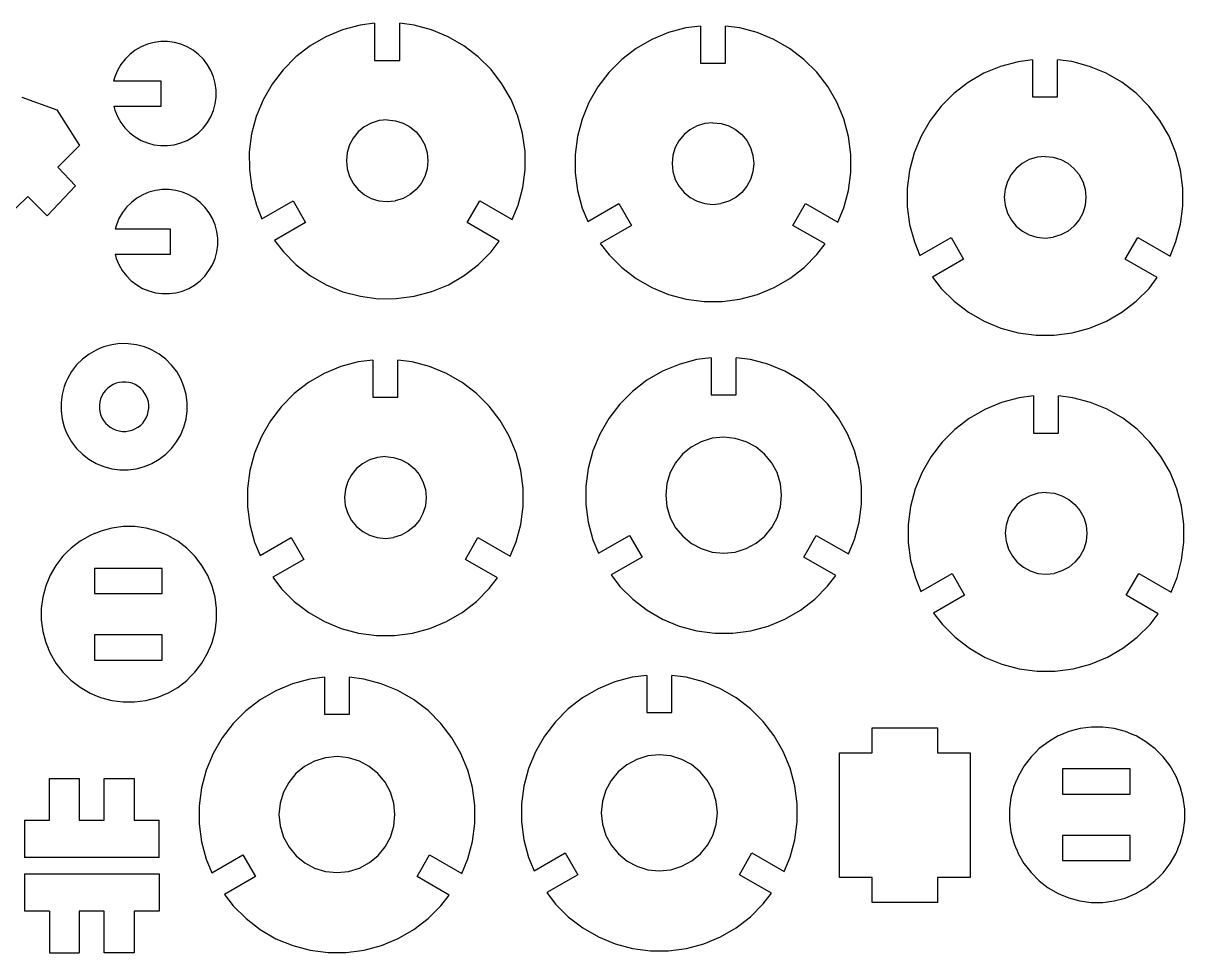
# Model space of a CAD drawing. Extents: x -348 to 348, y -585 to 585.
# Drawn here: x 118 to 326.4, y 418.1 to 584.8 of the extents above; entities that cross this region are included whole.
import ezdxf

# ---------------------------------------------------------------- set-up
doc = ezdxf.new("R2010")
doc.units = 0
doc.header["$MEASUREMENT"] = 0
doc.layers.get('0').update_dxf_attribs({"linetype": 'CONTINUOUS'})

msp = doc.modelspace()

# ---------------------------------------------------------------- linework, layer by layer
for p, q in [((175.29, 583.63), (172.3, 582.39)), ((178.42, 584.48), (175.29, 583.63)), ((181.03, 584.82), (178.42, 584.48)), ((181.03, 584.82), (181.03, 578.15)), ((188.1, 584.48), (185.53, 584.82)), ((185.53, 578.15), (185.53, 584.82)), ((191.23, 583.65), (188.1, 584.48)), ((194.23, 582.41), (191.23, 583.65)), ((236.87, 583.97), (233.74, 583.13)), ((239.48, 584.32), (236.87, 583.97)), ((239.48, 584.32), (239.48, 577.65)), ((246.54, 583.98), (243.98, 584.32)), ((243.98, 577.65), (243.98, 584.32)), ((249.67, 583.15), (246.54, 583.98)), ((142.66, 581.54), (141.45, 581.38)), ((143.88, 581.53), (142.66, 581.54)), ((145.1, 581.37), (143.88, 581.53)), ((172.3, 582.39), (169.49, 580.76)), ((197.04, 580.79), (194.23, 582.41)), ((230.74, 581.89), (227.94, 580.26)), ((233.74, 583.13), (230.74, 581.89)), ((252.67, 581.9), (249.67, 583.15)), ((255.48, 580.29), (252.67, 581.9)), ((138.07, 579.98), (137.1, 579.24)), ((139.13, 580.59), (138.07, 579.98)), ((140.26, 581.06), (139.13, 580.59)), ((141.45, 581.38), (140.26, 581.06)), ((146.28, 581.06), (145.1, 581.37)), ((147.41, 580.59), (146.28, 581.06)), ((148.46, 579.97), (147.41, 580.59)), ((149.43, 579.23), (148.46, 579.97)), ((169.49, 580.76), (166.92, 578.79)), ((199.61, 578.82), (197.04, 580.79)), ((227.94, 580.26), (225.36, 578.29)), ((258.05, 578.31), (255.48, 580.29)), ((135.49, 577.41), (134.88, 576.35)), ((136.24, 578.38), (135.49, 577.41)), ((137.1, 579.24), (136.24, 578.38)), ((150.3, 578.36), (149.43, 579.23)), ((151.04, 577.39), (150.3, 578.36)), ((151.65, 576.33), (151.04, 577.39)), ((166.92, 578.79), (164.63, 576.49)), ((181.03, 578.15), (185.53, 578.15)), ((201.91, 576.53), (199.61, 578.82)), ((225.36, 578.29), (223.07, 575.99)), ((239.48, 577.65), (243.98, 577.65)), ((260.35, 576.02), (258.05, 578.31)), ((296.47, 577.92), (293.34, 577.08)), ((299.08, 578.26), (296.47, 577.92)), ((299.08, 578.26), (299.08, 571.6)), ((306.15, 577.93), (303.58, 578.26)), ((303.58, 571.6), (303.58, 578.26)), ((309.28, 577.09), (306.15, 577.93)), ((134.41, 575.22), (134.2, 574.44)), ((134.88, 576.35), (134.41, 575.22)), ((152.12, 575.2), (151.65, 576.33)), ((164.63, 576.49), (162.65, 573.92)), ((203.88, 573.95), (201.91, 576.53)), ((223.07, 575.99), (221.1, 573.42)), ((262.33, 573.45), (260.35, 576.02)), ((290.35, 575.84), (287.54, 574.21)), ((293.34, 577.08), (290.35, 575.84)), ((312.28, 575.85), (309.28, 577.09)), ((315.09, 574.24), (312.28, 575.85)), ((142.7, 574.44), (134.2, 574.44)), ((142.7, 569.94), (142.7, 574.44)), ((152.44, 574.02), (152.12, 575.2)), ((152.59, 572.81), (152.44, 574.02)), ((162.65, 573.92), (161.04, 571.11)), ((205.51, 571.15), (203.88, 573.95)), ((221.1, 573.42), (219.48, 570.61)), ((263.95, 570.65), (262.33, 573.45)), ((287.54, 574.21), (284.97, 572.24)), ((317.66, 572.26), (315.09, 574.24)), ((117.75, 571.56), (124.02, 569.31)), ((152.43, 570.37), (152.59, 571.58)), ((152.59, 571.58), (152.59, 572.81)), ((161.04, 571.11), (159.8, 568.11)), ((206.75, 568.15), (205.51, 571.15)), ((284.97, 572.24), (282.68, 569.94)), ((299.08, 571.6), (303.58, 571.6)), ((319.96, 569.97), (317.66, 572.26)), ((124.02, 569.31), (128.05, 562.9)), ((134.21, 569.94), (142.7, 569.94)), ((134.21, 569.94), (134.41, 569.21)), ((134.41, 569.21), (134.87, 568.08)), ((151.65, 568.06), (152.11, 569.19)), ((152.11, 569.19), (152.43, 570.37)), ((219.48, 570.61), (218.24, 567.61)), ((265.19, 567.65), (263.95, 570.65)), ((282.68, 569.94), (280.71, 567.37)), ((321.93, 567.4), (319.96, 569.97)), ((134.87, 568.08), (135.48, 567.02)), ((135.48, 567.02), (136.23, 566.04)), ((150.29, 566.03), (151.03, 567)), ((151.03, 567), (151.65, 568.06)), ((159.8, 568.11), (158.96, 564.98)), ((180.43, 566.91), (179.16, 566.22)), ((181.85, 567.35), (180.43, 566.91)), ((183.28, 567.49), (181.85, 567.35)), ((183.28, 567.49), (184.75, 567.34)), ((184.75, 567.34), (186.13, 566.91)), ((186.13, 566.91), (187.34, 566.26)), ((207.59, 565.02), (206.75, 568.15)), ((218.24, 567.61), (217.41, 564.48)), ((241.73, 566.99), (240.29, 566.84)), ((241.73, 566.99), (243.2, 566.84)), ((266.04, 564.52), (265.19, 567.65)), ((280.71, 567.37), (279.09, 564.55)), ((323.56, 564.59), (321.93, 567.4)), ((136.23, 566.04), (137.09, 565.18)), ((137.09, 565.18), (138.06, 564.43)), ((148.45, 564.42), (149.42, 565.17)), ((149.42, 565.17), (150.29, 566.03)), ((158.96, 564.98), (158.54, 561.76)), ((178.1, 565.34), (177.19, 564.23)), ((179.16, 566.22), (178.1, 565.34)), ((187.34, 566.26), (188.46, 565.34)), ((188.46, 565.34), (189.34, 564.28)), ((208.02, 561.81), (207.59, 565.02)), ((236.55, 564.84), (235.63, 563.73)), ((237.61, 565.72), (236.55, 564.84)), ((238.88, 566.41), (237.61, 565.72)), ((240.29, 566.84), (238.88, 566.41)), ((243.2, 566.84), (244.58, 566.41)), ((244.58, 566.41), (245.79, 565.76)), ((245.79, 565.76), (246.9, 564.84)), ((246.9, 564.84), (247.79, 563.78)), ((128.05, 562.9), (124.21, 558.99)), ((138.06, 564.43), (139.12, 563.82)), ((139.12, 563.82), (140.25, 563.35)), ((140.25, 563.35), (141.43, 563.03)), ((141.43, 563.03), (142.64, 562.87)), ((142.64, 562.87), (143.87, 562.87)), ((143.87, 562.87), (145.08, 563.03)), ((145.08, 563.03), (146.26, 563.35)), ((146.26, 563.35), (147.39, 563.81)), ((147.39, 563.81), (148.45, 564.42)), ((176.53, 563.01), (176.1, 561.64)), ((177.19, 564.23), (176.53, 563.01)), ((189.34, 564.28), (190.03, 563.01)), ((190.03, 563.01), (190.46, 561.6)), ((217.41, 564.48), (216.99, 561.26)), ((235.63, 563.73), (234.98, 562.51)), ((247.79, 563.78), (248.47, 562.51)), ((266.46, 561.3), (266.04, 564.52)), ((279.09, 564.55), (277.85, 561.56)), ((324.8, 561.6), (323.56, 564.59)), ((158.54, 561.76), (158.55, 558.52)), ((176.1, 561.64), (175.96, 560.16)), ((190.46, 561.6), (190.6, 560.16)), ((208.02, 558.56), (208.02, 561.81)), ((216.99, 561.26), (216.99, 558.02)), ((234.55, 561.14), (234.4, 559.66)), ((234.98, 562.51), (234.55, 561.14)), ((248.47, 562.51), (248.91, 561.1)), ((248.91, 561.1), (249.05, 559.66)), ((266.47, 558.06), (266.46, 561.3)), ((277.85, 561.56), (277.01, 558.42)), ((299.9, 560.79), (298.48, 560.36)), ((301.33, 560.93), (299.9, 560.79)), ((301.33, 560.93), (302.8, 560.79)), ((302.8, 560.79), (304.18, 560.36)), ((325.64, 558.47), (324.8, 561.6)), ((124.21, 558.99), (127.34, 555.66)), ((175.96, 560.16), (176.1, 558.73)), ((176.1, 558.73), (176.53, 557.31)), ((190.46, 558.69), (190.03, 557.31)), ((190.6, 560.16), (190.46, 558.69)), ((207.6, 555.35), (208.02, 558.56)), ((234.4, 559.66), (234.54, 558.23)), ((249.05, 559.66), (248.9, 558.19)), ((296.15, 558.79), (295.24, 557.67)), ((297.21, 559.67), (296.15, 558.79)), ((298.48, 560.36), (297.21, 559.67)), ((304.18, 560.36), (305.4, 559.7)), ((305.4, 559.7), (306.51, 558.79)), ((306.51, 558.79), (307.39, 557.73)), ((158.55, 558.52), (158.97, 555.31)), ((176.53, 557.31), (177.22, 556.05)), ((190.03, 557.31), (189.37, 556.1)), ((216.99, 558.02), (217.41, 554.8)), ((234.54, 558.23), (234.98, 556.81)), ((234.98, 556.81), (235.67, 555.54)), ((248.47, 556.81), (247.82, 555.6)), ((248.9, 558.19), (248.47, 556.81)), ((266.04, 554.85), (266.47, 558.06)), ((277.01, 558.42), (276.59, 555.21)), ((294.58, 556.46), (294.16, 555.08)), ((295.24, 557.67), (294.58, 556.46)), ((307.39, 557.73), (308.08, 556.46)), ((308.08, 556.46), (308.51, 555.05)), ((326.07, 555.25), (325.64, 558.47)), ((127.34, 555.66), (122.25, 550.26)), ((140.54, 554.52), (139.41, 554.05)), ((141.72, 554.83), (140.54, 554.52)), ((142.93, 554.99), (141.72, 554.83)), ((144.16, 554.99), (142.93, 554.99)), ((145.37, 554.83), (144.16, 554.99)), ((146.55, 554.51), (145.37, 554.83)), ((147.68, 554.04), (146.55, 554.51)), ((158.97, 555.31), (159.81, 552.18)), ((177.22, 556.05), (178.1, 554.99)), ((178.1, 554.99), (179.22, 554.07)), ((188.46, 554.99), (187.4, 554.11)), ((189.37, 556.1), (188.46, 554.99)), ((206.76, 552.22), (207.6, 555.35)), ((217.41, 554.8), (218.26, 551.67)), ((235.67, 555.54), (236.55, 554.48)), ((236.55, 554.48), (237.66, 553.57)), ((246.9, 554.48), (245.84, 553.6)), ((247.82, 555.6), (246.9, 554.48)), ((265.21, 551.71), (266.04, 554.85)), ((276.59, 555.21), (276.6, 551.97)), ((294.16, 555.08), (294.01, 553.61)), ((308.51, 555.05), (308.66, 553.61)), ((326.07, 552.01), (326.07, 555.25)), ((118.79, 553.74), (114.76, 549.78)), ((122.25, 550.26), (118.79, 553.74)), ((137.38, 552.7), (136.51, 551.83)), ((138.35, 553.44), (137.38, 552.7)), ((139.41, 554.05), (138.35, 553.44)), ((148.74, 553.43), (147.68, 554.04)), ((149.71, 552.69), (148.74, 553.43)), ((150.57, 551.82), (149.71, 552.69)), ((160.82, 549.75), (166.4, 552.97)), ((166.4, 552.97), (168.65, 549.07)), ((179.22, 554.07), (180.43, 553.42)), ((180.43, 553.42), (181.81, 552.99)), ((181.81, 552.99), (183.28, 552.84)), ((183.28, 552.84), (184.72, 552.98)), ((186.13, 553.42), (184.72, 552.98)), ((187.4, 554.11), (186.13, 553.42)), ((197.65, 549.07), (199.9, 552.97)), ((199.9, 552.97), (205.69, 549.62)), ((219.27, 549.25), (224.84, 552.47)), ((224.84, 552.47), (227.09, 548.57)), ((237.66, 553.57), (238.88, 552.91)), ((238.88, 552.91), (240.25, 552.49)), ((240.25, 552.49), (241.73, 552.34)), ((241.73, 552.34), (243.16, 552.48)), ((244.58, 552.91), (243.16, 552.48)), ((245.84, 553.6), (244.58, 552.91)), ((256.09, 548.57), (258.34, 552.47)), ((258.34, 552.47), (264.14, 549.12)), ((294.01, 553.61), (294.15, 552.17)), ((308.66, 553.61), (308.51, 552.14)), ((135.77, 550.86), (135.15, 549.8)), ((136.51, 551.83), (135.77, 550.86)), ((151.32, 550.85), (150.57, 551.82)), ((151.93, 549.79), (151.32, 550.85)), ((159.81, 552.18), (160.82, 549.75)), ((205.69, 549.62), (206.76, 552.22)), ((218.26, 551.67), (219.27, 549.25)), ((264.14, 549.12), (265.21, 551.71)), ((276.6, 551.97), (277.02, 548.75)), ((294.15, 552.17), (294.58, 550.76)), ((294.58, 550.76), (295.27, 549.49)), ((308.08, 550.76), (307.42, 549.55)), ((308.51, 552.14), (308.08, 550.76)), ((325.65, 548.8), (326.07, 552.01)), ((134.69, 548.67), (134.48, 547.9)), ((135.15, 549.8), (134.69, 548.67)), ((152.4, 548.66), (151.93, 549.79)), ((152.71, 547.48), (152.4, 548.66)), ((168.65, 549.07), (163.08, 545.86)), ((203.4, 545.75), (197.65, 549.07)), ((227.09, 548.57), (221.52, 545.35)), ((261.85, 545.25), (256.09, 548.57)), ((277.02, 548.75), (277.87, 545.62)), ((295.27, 549.49), (296.15, 548.43)), ((296.15, 548.43), (297.27, 547.52)), ((306.51, 548.43), (305.45, 547.55)), ((307.42, 549.55), (306.51, 548.43)), ((324.81, 545.66), (325.65, 548.8)), ((144.42, 547.9), (134.48, 547.9)), ((144.42, 543.4), (144.42, 547.9)), ((152.87, 546.26), (152.71, 547.48)), ((152.87, 545.04), (152.87, 546.26)), ((278.87, 543.19), (284.45, 546.41)), ((284.45, 546.41), (286.7, 542.52)), ((297.27, 547.52), (298.48, 546.86)), ((298.48, 546.86), (299.86, 546.43)), ((299.86, 546.43), (301.33, 546.29)), ((301.33, 546.29), (302.77, 546.43)), ((304.18, 546.86), (302.77, 546.43)), ((305.45, 547.55), (304.18, 546.86)), ((315.7, 542.52), (317.95, 546.41)), ((317.95, 546.41), (323.74, 543.07)), ((152.71, 543.83), (152.87, 545.04)), ((163.08, 545.86), (164.66, 543.8)), ((201.93, 543.84), (203.4, 545.75)), ((221.52, 545.35), (223.1, 543.3)), ((260.38, 543.33), (261.85, 545.25)), ((277.87, 545.62), (278.87, 543.19)), ((323.74, 543.07), (324.81, 545.66)), ((134.48, 543.4), (144.42, 543.4)), ((134.48, 543.4), (134.68, 542.66)), ((134.68, 542.66), (135.15, 541.53)), ((151.92, 541.52), (152.39, 542.65)), ((152.39, 542.65), (152.71, 543.83)), ((164.66, 543.8), (166.95, 541.51)), ((199.64, 541.54), (201.93, 543.84)), ((223.1, 543.3), (225.4, 541.01)), ((258.09, 541.04), (260.38, 543.33)), ((286.7, 542.52), (281.13, 539.3)), ((321.45, 539.2), (315.7, 542.52)), ((135.15, 541.53), (135.76, 540.47)), ((135.76, 540.47), (136.5, 539.5)), ((150.56, 539.49), (151.31, 540.46)), ((151.31, 540.46), (151.92, 541.52)), ((166.95, 541.51), (169.52, 539.54)), ((197.07, 539.56), (199.64, 541.54)), ((225.4, 541.01), (227.97, 539.04)), ((255.52, 539.06), (258.09, 541.04)), ((136.5, 539.5), (137.37, 538.64)), ((137.37, 538.64), (138.34, 537.89)), ((138.34, 537.89), (139.4, 537.28)), ((147.67, 537.27), (148.73, 537.88)), ((148.73, 537.88), (149.7, 538.63)), ((149.7, 538.63), (150.56, 539.49)), ((169.52, 539.54), (172.34, 537.92)), ((172.34, 537.92), (175.33, 536.68)), ((191.27, 536.7), (194.27, 537.94)), ((194.27, 537.94), (197.07, 539.56)), ((227.97, 539.04), (230.78, 537.42)), ((252.71, 537.44), (255.52, 539.06)), ((281.13, 539.3), (282.71, 537.25)), ((319.98, 537.28), (321.45, 539.2)), ((139.4, 537.28), (140.53, 536.81)), ((140.53, 536.81), (141.71, 536.49)), ((141.71, 536.49), (142.92, 536.33)), ((142.92, 536.33), (144.14, 536.33)), ((144.14, 536.33), (145.35, 536.49)), ((145.35, 536.49), (146.54, 536.8)), ((146.54, 536.8), (147.67, 537.27)), ((175.33, 536.68), (178.47, 535.85)), ((178.47, 535.85), (181.68, 535.42)), ((184.92, 535.43), (188.14, 535.85)), ((188.14, 535.85), (191.27, 536.7)), ((230.78, 537.42), (233.78, 536.18)), ((233.78, 536.18), (236.91, 535.35)), ((246.58, 535.35), (249.71, 536.2)), ((249.71, 536.2), (252.71, 537.44)), ((282.71, 537.25), (285, 534.96)), ((317.69, 534.98), (319.98, 537.28)), ((181.68, 535.42), (184.92, 535.43)), ((236.91, 535.35), (240.13, 534.92)), ((240.13, 534.92), (243.37, 534.93)), ((243.37, 534.93), (246.58, 535.35)), ((285, 534.96), (287.58, 532.98)), ((315.12, 533.01), (317.69, 534.98)), ((287.58, 532.98), (290.39, 531.37)), ((312.32, 531.38), (315.12, 533.01)), ((290.39, 531.37), (293.38, 530.13)), ((293.38, 530.13), (296.52, 529.29)), ((306.19, 529.3), (309.32, 530.14)), ((309.32, 530.14), (312.32, 531.38)), ((135.34, 527.37), (133.87, 527.17)), ((136.82, 527.36), (135.34, 527.37)), ((138.29, 527.17), (136.82, 527.36)), ((296.52, 529.29), (299.73, 528.87)), ((299.73, 528.87), (302.97, 528.88)), ((302.97, 528.88), (306.19, 529.3)), ((129.78, 525.49), (128.6, 524.58)), ((131.07, 526.22), (129.78, 525.49)), ((131.66, 526.47), (131.07, 526.22)), ((131.67, 526.48), (131.66, 526.47)), ((131.68, 526.48), (131.67, 526.48)), ((132.44, 526.79), (131.68, 526.48)), ((133.87, 527.17), (132.44, 526.79)), ((139.73, 526.78), (138.29, 527.17)), ((140.46, 526.48), (139.73, 526.78)), ((140.48, 526.48), (140.46, 526.48)), ((140.49, 526.47), (140.48, 526.48)), ((141.1, 526.22), (140.49, 526.47)), ((142.38, 525.47), (141.1, 526.22)), ((143.56, 524.57), (142.38, 525.47)), ((127.55, 523.54), (126.65, 522.36)), ((128.6, 524.58), (127.55, 523.54)), ((144.6, 523.52), (143.56, 524.57)), ((145.51, 522.34), (144.6, 523.52)), ((174.96, 523.24), (171.97, 522)), ((178.09, 524.09), (174.96, 523.24)), ((180.7, 524.43), (178.09, 524.09)), ((180.7, 524.43), (180.7, 517.77)), ((187.77, 524.09), (185.2, 524.43)), ((185.2, 517.77), (185.2, 524.43)), ((190.9, 523.26), (187.77, 524.09)), ((193.9, 522.02), (190.9, 523.26)), ((235.66, 523.65), (232.67, 522.41)), ((238.8, 524.5), (235.66, 523.65)), ((241.4, 524.84), (238.8, 524.5)), ((241.4, 524.84), (241.4, 518.18)), ((248.47, 524.5), (245.9, 524.84)), ((245.9, 518.18), (245.9, 524.84)), ((251.6, 523.67), (248.47, 524.5)), ((254.6, 522.43), (251.6, 523.67)), ((125.91, 521.08), (125.65, 520.46)), ((126.65, 522.36), (125.91, 521.08)), ((146.25, 521.06), (145.51, 522.34)), ((146.49, 520.46), (146.25, 521.06)), ((171.97, 522), (169.16, 520.38)), ((196.71, 520.4), (193.9, 522.02)), ((232.67, 522.41), (229.86, 520.79)), ((257.41, 520.81), (254.6, 522.43)), ((125.34, 519.7), (124.95, 518.27)), ((125.64, 520.44), (125.34, 519.7)), ((125.65, 520.45), (125.64, 520.44)), ((125.65, 520.46), (125.65, 520.45)), ((132.74, 518.98), (132.38, 518.52)), ((133.15, 519.39), (132.74, 518.98)), ((133.61, 519.74), (133.15, 519.39)), ((134.11, 520.03), (133.61, 519.74)), ((134.65, 520.25), (134.11, 520.03)), ((135.21, 520.4), (134.65, 520.25)), ((135.79, 520.48), (135.21, 520.4)), ((136.37, 520.48), (135.79, 520.48)), ((136.94, 520.4), (136.37, 520.48)), ((137.5, 520.25), (136.94, 520.4)), ((138.04, 520.03), (137.5, 520.25)), ((138.54, 519.74), (138.04, 520.03)), ((139, 519.39), (138.54, 519.74)), ((139.41, 518.97), (139, 519.39)), ((139.76, 518.51), (139.41, 518.97)), ((146.5, 520.45), (146.49, 520.46)), ((146.5, 520.44), (146.5, 520.45)), ((146.81, 519.69), (146.5, 520.44)), ((147.2, 518.25), (146.81, 519.69)), ((169.16, 520.38), (166.59, 518.4)), ((199.28, 518.43), (196.71, 520.4)), ((229.86, 520.79), (227.29, 518.81)), ((259.98, 518.84), (257.41, 520.81)), ((124.95, 518.27), (124.76, 516.8)), ((131.72, 516.92), (131.64, 516.34)), ((131.87, 517.48), (131.72, 516.92)), ((132.09, 518.02), (131.87, 517.48)), ((132.38, 518.52), (132.09, 518.02)), ((140.05, 518.01), (139.76, 518.51)), ((140.28, 517.47), (140.05, 518.01)), ((140.43, 516.91), (140.28, 517.47)), ((140.5, 516.34), (140.43, 516.91)), ((147.39, 516.78), (147.2, 518.25)), ((166.59, 518.4), (164.3, 516.11)), ((180.7, 517.77), (185.2, 517.77)), ((201.58, 516.14), (199.28, 518.43)), ((227.29, 518.81), (225, 516.51)), ((241.4, 518.18), (245.9, 518.18)), ((262.28, 516.55), (259.98, 518.84)), ((296.65, 517.66), (293.52, 516.82)), ((299.26, 518.01), (296.65, 517.66)), ((299.26, 518.01), (299.26, 511.34)), ((306.33, 517.67), (303.76, 518.01)), ((303.76, 511.34), (303.76, 518.01)), ((309.46, 516.83), (306.33, 517.67)), ((124.76, 516.8), (124.76, 515.32)), ((124.76, 515.32), (124.95, 513.85)), ((131.64, 516.34), (131.64, 515.76)), ((131.64, 515.76), (131.72, 515.19)), ((131.72, 515.19), (131.87, 514.63)), ((140.27, 514.62), (140.42, 515.18)), ((140.42, 515.18), (140.5, 515.76)), ((140.5, 515.76), (140.5, 516.34)), ((147.19, 513.83), (147.39, 515.3)), ((147.39, 515.3), (147.39, 516.78)), ((164.3, 516.11), (162.33, 513.53)), ((203.55, 513.57), (201.58, 516.14)), ((225, 516.51), (223.03, 513.94)), ((264.25, 513.98), (262.28, 516.55)), ((290.53, 515.58), (287.72, 513.95)), ((293.52, 516.82), (290.53, 515.58)), ((312.46, 515.59), (309.46, 516.83)), ((315.27, 513.98), (312.46, 515.59)), ((124.95, 513.85), (125.33, 512.42)), ((131.87, 514.63), (132.09, 514.09)), ((132.09, 514.09), (132.38, 513.59)), ((132.38, 513.59), (132.73, 513.13)), ((132.73, 513.13), (133.14, 512.72)), ((133.14, 512.72), (133.6, 512.36)), ((138.53, 512.36), (139, 512.71)), ((139, 512.71), (139.41, 513.12)), ((139.41, 513.12), (139.76, 513.58)), ((139.76, 513.58), (140.05, 514.08)), ((140.05, 514.08), (140.27, 514.62)), ((146.81, 512.4), (147.19, 513.83)), ((162.33, 513.53), (160.71, 510.72)), ((205.18, 510.76), (203.55, 513.57)), ((223.03, 513.94), (221.41, 511.13)), ((265.88, 511.17), (264.25, 513.98)), ((287.72, 513.95), (285.15, 511.98)), ((317.84, 512), (315.27, 513.98)), ((125.33, 512.42), (125.64, 511.66)), ((125.64, 511.66), (125.65, 511.65)), ((125.65, 511.65), (125.65, 511.64)), ((125.65, 511.64), (125.9, 511.04)), ((125.9, 511.04), (126.64, 509.76)), ((133.6, 512.36), (134.11, 512.07)), ((134.11, 512.07), (134.64, 511.85)), ((134.64, 511.85), (135.2, 511.7)), ((135.2, 511.7), (135.78, 511.62)), ((135.78, 511.62), (136.36, 511.62)), ((136.36, 511.62), (136.93, 511.7)), ((136.93, 511.7), (137.5, 511.85)), ((137.5, 511.85), (138.03, 512.07)), ((138.03, 512.07), (138.53, 512.36)), ((145.49, 509.74), (146.24, 511.03)), ((146.24, 511.03), (146.49, 511.64)), ((146.49, 511.64), (146.5, 511.65)), ((146.5, 511.66), (146.81, 512.4)), ((146.5, 511.65), (146.5, 511.66)), ((160.71, 510.72), (159.47, 507.73)), ((206.42, 507.77), (205.18, 510.76)), ((221.41, 511.13), (220.17, 508.14)), ((267.12, 508.18), (265.88, 511.17)), ((285.15, 511.98), (282.86, 509.68)), ((299.26, 511.34), (303.76, 511.34)), ((320.14, 509.71), (317.84, 512)), ((126.64, 509.76), (127.54, 508.58)), ((127.54, 508.58), (128.59, 507.53)), ((143.54, 507.52), (144.59, 508.57)), ((144.59, 508.57), (145.49, 509.74)), ((237.81, 508.8), (236.29, 507.54)), ((239.61, 509.78), (237.81, 508.8)), ((241.61, 510.39), (239.61, 509.78)), ((243.66, 510.59), (241.61, 510.39)), ((245.74, 510.38), (243.66, 510.59)), ((247.7, 509.78), (245.74, 510.38)), ((249.43, 508.84), (247.7, 509.78)), ((251.01, 507.55), (249.43, 508.84)), ((282.86, 509.68), (280.89, 507.11)), ((322.11, 507.14), (320.14, 509.71)), ((128.59, 507.53), (129.76, 506.63)), ((129.76, 506.63), (131.05, 505.88)), ((141.08, 505.88), (142.36, 506.62)), ((142.36, 506.62), (143.54, 507.52)), ((159.47, 507.73), (158.64, 504.59)), ((180.1, 506.53), (178.83, 505.84)), ((181.52, 506.96), (180.1, 506.53)), ((182.95, 507.1), (181.52, 506.96)), ((182.95, 507.1), (184.43, 506.95)), ((184.43, 506.95), (185.8, 506.53)), ((185.8, 506.53), (187.02, 505.87)), ((207.26, 504.63), (206.42, 507.77)), ((220.17, 508.14), (219.34, 505)), ((236.29, 507.54), (235, 505.97)), ((252.26, 506.03), (251.01, 507.55)), ((267.96, 505.04), (267.12, 508.18)), ((280.89, 507.11), (279.27, 504.3)), ((323.74, 504.34), (322.11, 507.14)), ((131.05, 505.88), (131.66, 505.63)), ((131.66, 505.63), (131.67, 505.63)), ((131.67, 505.63), (131.68, 505.62)), ((131.68, 505.62), (132.42, 505.32)), ((132.42, 505.32), (133.85, 504.93)), ((133.85, 504.93), (135.32, 504.74)), ((135.32, 504.74), (136.8, 504.73)), ((136.8, 504.73), (138.27, 504.93)), ((138.27, 504.93), (139.71, 505.31)), ((139.71, 505.31), (140.46, 505.62)), ((140.46, 505.62), (140.48, 505.63)), ((140.48, 505.63), (140.49, 505.63)), ((140.49, 505.63), (141.08, 505.88)), ((158.64, 504.59), (158.21, 501.38)), ((177.77, 504.96), (176.86, 503.84)), ((178.83, 505.84), (177.77, 504.96)), ((187.02, 505.87), (188.13, 504.96)), ((188.13, 504.96), (189.01, 503.89)), ((207.69, 501.42), (207.26, 504.63)), ((219.34, 505), (218.91, 501.79)), ((235, 505.97), (234.06, 504.23)), ((253.24, 504.23), (252.26, 506.03)), ((268.39, 501.83), (267.96, 505.04)), ((176.2, 502.63), (175.78, 501.25)), ((176.86, 503.84), (176.2, 502.63)), ((189.01, 503.89), (189.7, 502.63)), ((189.7, 502.63), (190.13, 501.21)), ((233.46, 502.27), (233.25, 500.19)), ((234.06, 504.23), (233.46, 502.27)), ((253.86, 502.23), (253.24, 504.23)), ((279.27, 504.3), (278.03, 501.3)), ((324.98, 501.34), (323.74, 504.34)), ((158.21, 501.38), (158.22, 498.13)), ((175.78, 501.25), (175.63, 499.78)), ((190.13, 501.21), (190.28, 499.78)), ((207.69, 498.18), (207.69, 501.42)), ((218.91, 501.79), (218.92, 498.54)), ((233.25, 500.19), (233.45, 498.15)), ((253.85, 498.1), (254.06, 500.18)), ((254.06, 500.18), (253.86, 502.23)), ((268.39, 498.59), (268.39, 501.83)), ((278.03, 501.3), (277.2, 498.17)), ((300.08, 500.53), (298.66, 500.1)), ((301.51, 500.67), (300.08, 500.53)), ((301.51, 500.67), (302.99, 500.53)), ((302.99, 500.53), (304.36, 500.1)), ((325.82, 498.21), (324.98, 501.34)), ((158.22, 498.13), (158.64, 494.92)), ((175.63, 499.78), (175.77, 498.34)), ((175.77, 498.34), (176.2, 496.93)), ((190.13, 498.3), (189.7, 496.93)), ((190.28, 499.78), (190.13, 498.3)), ((207.27, 494.96), (207.69, 498.18)), ((218.92, 498.54), (219.34, 495.33)), ((233.45, 498.15), (234.06, 496.14)), ((267.97, 495.37), (268.39, 498.59)), ((277.2, 498.17), (276.77, 494.95)), ((296.33, 498.53), (295.42, 497.41)), ((297.39, 499.41), (296.33, 498.53)), ((298.66, 500.1), (297.39, 499.41)), ((304.36, 500.1), (305.58, 499.44)), ((305.58, 499.44), (306.69, 498.53)), ((306.69, 498.53), (307.57, 497.47)), ((326.25, 494.99), (325.82, 498.21)), ((176.2, 496.93), (176.89, 495.66)), ((189.7, 496.93), (189.05, 495.71)), ((234.06, 496.14), (235.04, 494.34)), ((252.31, 494.41), (253.24, 496.14)), ((253.24, 496.14), (253.85, 498.1)), ((294.76, 496.2), (294.34, 494.82)), ((295.42, 497.41), (294.76, 496.2)), ((307.57, 497.47), (308.26, 496.2)), ((308.26, 496.2), (308.69, 494.79)), ((133.88, 494.29), (131.89, 493.76)), ((135.93, 494.56), (133.88, 494.29)), ((136.91, 494.56), (135.93, 494.56)), ((136.95, 494.57), (136.91, 494.56)), ((136.98, 494.56), (136.95, 494.57)), ((137.99, 494.56), (136.98, 494.56)), ((140.03, 494.29), (137.99, 494.56)), ((142.02, 493.75), (140.03, 494.29)), ((158.64, 494.92), (159.49, 491.79)), ((176.89, 495.66), (177.77, 494.6)), ((177.77, 494.6), (178.89, 493.68)), ((188.13, 494.6), (187.07, 493.72)), ((189.05, 495.71), (188.13, 494.6)), ((206.44, 491.83), (207.27, 494.96)), ((219.34, 495.33), (220.19, 492.2)), ((235.04, 494.34), (236.3, 492.82)), ((251.02, 492.83), (252.31, 494.41)), ((267.14, 492.24), (267.97, 495.37)), ((276.77, 494.95), (276.78, 491.71)), ((294.34, 494.82), (294.19, 493.35)), ((308.69, 494.79), (308.84, 493.35)), ((326.25, 491.75), (326.25, 494.99)), ((128.2, 491.95), (126.56, 490.69)), ((129.98, 492.97), (128.2, 491.95)), ((130.79, 493.31), (129.98, 492.97)), ((130.82, 493.33), (130.79, 493.31)), ((130.87, 493.34), (130.82, 493.33)), ((131.89, 493.76), (130.87, 493.34)), ((143.01, 493.34), (142.02, 493.75)), ((143.07, 493.33), (143.01, 493.34)), ((143.11, 493.3), (143.07, 493.33)), ((143.93, 492.96), (143.11, 493.3)), ((145.71, 491.93), (143.93, 492.96)), ((147.34, 490.67), (145.71, 491.93)), ((160.49, 489.36), (166.07, 492.58)), ((166.07, 492.58), (168.32, 488.68)), ((178.89, 493.68), (180.1, 493.03)), ((180.1, 493.03), (181.48, 492.6)), ((181.48, 492.6), (182.95, 492.45)), ((182.95, 492.45), (184.39, 492.6)), ((185.8, 493.03), (184.39, 492.6)), ((187.07, 493.72), (185.8, 493.03)), ((197.32, 488.68), (199.57, 492.58)), ((199.57, 492.58), (205.36, 489.24)), ((220.19, 492.2), (221.19, 489.77)), ((221.19, 489.77), (226.77, 492.99)), ((226.77, 492.99), (229.02, 489.09)), ((236.3, 492.82), (237.87, 491.53)), ((249.5, 491.58), (251.02, 492.83)), ((258.02, 489.09), (260.27, 492.99)), ((260.27, 492.99), (266.06, 489.65)), ((266.06, 489.65), (267.14, 492.24)), ((294.19, 493.35), (294.33, 491.92)), ((294.33, 491.92), (294.76, 490.5)), ((308.69, 491.88), (308.26, 490.5)), ((308.84, 493.35), (308.69, 491.88)), ((125.82, 489.95), (125.1, 489.24)), ((125.83, 489.97), (125.82, 489.96)), ((125.82, 489.96), (125.82, 489.95)), ((126.56, 490.69), (125.83, 489.97)), ((148.04, 489.98), (147.34, 490.67)), ((148.07, 489.96), (148.04, 489.98)), ((148.09, 489.93), (148.07, 489.96)), ((148.8, 489.21), (148.09, 489.93)), ((159.49, 491.79), (160.49, 489.36)), ((205.36, 489.24), (206.44, 491.83)), ((237.87, 491.53), (239.61, 490.6)), ((239.61, 490.6), (241.57, 489.99)), ((241.57, 489.99), (243.65, 489.78)), ((243.65, 489.78), (245.69, 489.98)), ((245.69, 489.98), (247.7, 490.6)), ((247.7, 490.6), (249.5, 491.58)), ((276.78, 491.71), (277.2, 488.49)), ((294.76, 490.5), (295.45, 489.23)), ((308.26, 490.5), (307.61, 489.29)), ((325.83, 488.54), (326.25, 491.75)), ((125.1, 489.24), (123.85, 487.6)), ((150.05, 487.58), (148.8, 489.21)), ((168.32, 488.68), (162.75, 485.47)), ((203.07, 485.36), (197.32, 488.68)), ((229.02, 489.09), (223.45, 485.88)), ((263.77, 485.77), (258.02, 489.09)), ((277.2, 488.49), (278.05, 485.36)), ((295.45, 489.23), (296.33, 488.17)), ((296.33, 488.17), (297.45, 487.26)), ((306.69, 488.17), (305.63, 487.29)), ((307.61, 489.29), (306.69, 488.17)), ((325, 485.4), (325.83, 488.54)), ((122.81, 485.82), (122.47, 484.98)), ((123.85, 487.6), (122.81, 485.82)), ((130.77, 487.05), (130.77, 482.55)), ((142.9, 487.05), (130.77, 487.05)), ((142.9, 482.55), (142.9, 487.05)), ((151.08, 485.79), (150.05, 487.58)), ((151.41, 485), (151.08, 485.79)), ((223.45, 485.88), (225.03, 483.82)), ((262.31, 483.86), (263.77, 485.77)), ((279.05, 482.93), (284.63, 486.16)), ((284.63, 486.16), (286.88, 482.26)), ((297.45, 487.26), (298.66, 486.6)), ((298.66, 486.6), (300.04, 486.17)), ((300.04, 486.17), (301.51, 486.03)), ((301.51, 486.03), (302.95, 486.17)), ((304.36, 486.6), (302.95, 486.17)), ((305.63, 487.29), (304.36, 486.6)), ((315.88, 482.26), (318.13, 486.16)), ((318.13, 486.16), (323.92, 482.81)), ((122.02, 483.91), (121.49, 481.92)), ((122.45, 484.94), (122.02, 483.91)), ((122.47, 484.98), (122.45, 484.96)), ((122.45, 484.96), (122.45, 484.94)), ((151.44, 484.96), (151.41, 485)), ((151.45, 484.91), (151.44, 484.96)), ((151.87, 483.89), (151.45, 484.91)), ((152.4, 481.9), (151.87, 483.89)), ((162.75, 485.47), (164.33, 483.41)), ((201.6, 483.45), (203.07, 485.36)), ((225.03, 483.82), (227.33, 481.53)), ((260.02, 481.56), (262.31, 483.86)), ((278.05, 485.36), (279.05, 482.93)), ((323.92, 482.81), (325, 485.4)), ((121.49, 481.92), (121.22, 479.88)), ((130.77, 482.55), (142.9, 482.55)), ((152.67, 479.85), (152.4, 481.9)), ((164.33, 483.41), (166.62, 481.13)), ((199.32, 481.15), (201.6, 483.45)), ((227.33, 481.53), (229.9, 479.56)), ((257.44, 479.59), (260.02, 481.56)), ((286.88, 482.26), (281.31, 479.04)), ((321.63, 478.94), (315.88, 482.26)), ((121.22, 479.88), (121.21, 477.82)), ((152.67, 478.87), (152.67, 479.85)), ((166.62, 481.13), (169.2, 479.15)), ((196.74, 479.18), (199.32, 481.15)), ((229.9, 479.56), (232.71, 477.94)), ((254.64, 477.96), (257.44, 479.59)), ((121.21, 477.82), (121.48, 475.77)), ((152.4, 475.75), (152.67, 477.79)), ((152.67, 478.84), (152.67, 478.87)), ((152.67, 478.81), (152.67, 478.84)), ((152.67, 477.79), (152.67, 478.81)), ((169.2, 479.15), (172.01, 477.53)), ((172.01, 477.53), (175, 476.29)), ((190.94, 476.31), (193.94, 477.55)), ((193.94, 477.55), (196.74, 479.18)), ((232.71, 477.94), (235.7, 476.7)), ((251.64, 476.72), (254.64, 477.96)), ((281.31, 479.04), (282.89, 476.99)), ((320.16, 477.02), (321.63, 478.94)), ((121.48, 475.77), (122.01, 473.78)), ((151.86, 473.76), (152.4, 475.75)), ((175, 476.29), (178.14, 475.46)), ((178.14, 475.46), (181.35, 475.04)), ((184.6, 475.04), (187.81, 475.47)), ((187.81, 475.47), (190.94, 476.31)), ((235.7, 476.7), (238.84, 475.87)), ((238.84, 475.87), (242.05, 475.45)), ((242.05, 475.45), (245.3, 475.45)), ((245.3, 475.45), (248.51, 475.88)), ((248.51, 475.88), (251.64, 476.72)), ((282.89, 476.99), (285.18, 474.7)), ((317.87, 474.73), (320.16, 477.02)), ((122.01, 473.78), (122.45, 472.73)), ((142.9, 475.13), (130.77, 475.13)), ((130.77, 475.13), (130.77, 470.63)), ((142.9, 470.63), (142.9, 475.13)), ((151.45, 472.76), (151.86, 473.76)), ((181.35, 475.04), (184.6, 475.04)), ((285.18, 474.7), (287.76, 472.73)), ((315.3, 472.75), (317.87, 474.73)), ((122.45, 472.73), (122.45, 472.72)), ((122.45, 472.72), (122.46, 472.71)), ((122.46, 472.71), (122.8, 471.88)), ((122.8, 471.88), (123.83, 470.09)), ((150.04, 470.07), (151.07, 471.85)), ((151.07, 471.85), (151.42, 472.68)), ((151.42, 472.68), (151.44, 472.72)), ((151.44, 472.72), (151.45, 472.76)), ((287.76, 472.73), (290.57, 471.11)), ((290.57, 471.11), (293.56, 469.87)), ((309.5, 469.88), (312.5, 471.13)), ((312.5, 471.13), (315.3, 472.75)), ((123.83, 470.09), (125.09, 468.45)), ((130.77, 470.63), (142.9, 470.63)), ((148.78, 468.43), (150.04, 470.07)), ((293.56, 469.87), (296.7, 469.03)), ((296.7, 469.03), (299.91, 468.61)), ((303.15, 468.62), (306.37, 469.04)), ((306.37, 469.04), (309.5, 469.88)), ((125.09, 468.45), (126.54, 466.99)), ((126.54, 466.99), (128.18, 465.74)), ((145.69, 465.72), (147.32, 466.98)), ((147.32, 466.98), (148.06, 467.71)), ((148.06, 467.71), (148.07, 467.72)), ((148.07, 467.73), (148.78, 468.43)), ((148.07, 467.72), (148.07, 467.73)), ((169.42, 467.22), (166.29, 466.37)), ((172.03, 467.56), (169.42, 467.22)), ((172.03, 467.56), (172.03, 460.9)), ((179.09, 467.22), (176.53, 467.56)), ((176.53, 460.9), (176.53, 467.56)), ((182.23, 466.39), (179.09, 467.22)), ((227.25, 467.54), (224.12, 466.69)), ((229.86, 467.88), (227.25, 467.54)), ((229.86, 467.88), (229.86, 461.22)), ((236.93, 467.55), (234.36, 467.88)), ((234.36, 461.22), (234.36, 467.88)), ((240.06, 466.71), (236.93, 467.55)), ((299.91, 468.61), (303.15, 468.62)), ((128.18, 465.74), (129.96, 464.71)), ((143.9, 464.69), (145.69, 465.72)), ((163.29, 465.13), (160.49, 463.51)), ((166.29, 466.37), (163.29, 465.13)), ((185.22, 465.15), (182.23, 466.39)), ((188.03, 463.53), (185.22, 465.15)), ((221.13, 465.45), (218.32, 463.83)), ((224.12, 466.69), (221.13, 465.45)), ((243.06, 465.47), (240.06, 466.71)), ((245.87, 463.85), (243.06, 465.47)), ((129.96, 464.71), (130.81, 464.35)), ((130.81, 464.35), (130.82, 464.34)), ((130.82, 464.34), (130.84, 464.34)), ((130.84, 464.34), (131.86, 463.92)), ((131.86, 463.92), (133.85, 463.38)), ((133.85, 463.38), (135.9, 463.11)), ((135.9, 463.11), (137.96, 463.11)), ((137.96, 463.11), (140, 463.38)), ((140, 463.38), (142, 463.91)), ((142, 463.91), (143.04, 464.34)), ((143.04, 464.34), (143.07, 464.34)), ((143.07, 464.34), (143.09, 464.36)), ((143.09, 464.36), (143.9, 464.69)), ((160.49, 463.51), (157.91, 461.53)), ((190.61, 461.56), (188.03, 463.53)), ((218.32, 463.83), (215.75, 461.85)), ((248.44, 461.88), (245.87, 463.85)), ((157.91, 461.53), (155.63, 459.24)), ((172.03, 460.9), (176.53, 460.9)), ((192.9, 459.27), (190.61, 461.56)), ((215.75, 461.85), (213.46, 459.56)), ((229.86, 461.22), (234.36, 461.22)), ((250.74, 459.59), (248.44, 461.88)), ((155.63, 459.24), (153.65, 456.66)), ((194.88, 456.7), (192.9, 459.27)), ((213.46, 459.56), (211.49, 456.98)), ((252.71, 457.02), (250.74, 459.59)), ((309.64, 458.61), (307.6, 458.34)), ((310.63, 458.61), (309.64, 458.61)), ((310.66, 458.61), (310.63, 458.61)), ((310.69, 458.61), (310.66, 458.61)), ((311.7, 458.61), (310.69, 458.61)), ((313.74, 458.34), (311.7, 458.61)), ((153.65, 456.66), (152.04, 453.85)), ((196.5, 453.89), (194.88, 456.7)), ((211.49, 456.98), (209.87, 454.17)), ((254.34, 454.21), (252.71, 457.02)), ((270.27, 454), (270.27, 458.5)), ((270.27, 458.5), (282.04, 458.5)), ((282.04, 458.5), (282.04, 454)), ((303.7, 457.02), (301.91, 455.99)), ((304.5, 457.36), (303.7, 457.02)), ((304.54, 457.38), (304.5, 457.36)), ((304.58, 457.39), (304.54, 457.38)), ((305.6, 457.81), (304.58, 457.39)), ((307.6, 458.34), (305.6, 457.81)), ((315.73, 457.8), (313.74, 458.34)), ((316.73, 457.39), (315.73, 457.8)), ((316.78, 457.38), (316.73, 457.39)), ((316.83, 457.35), (316.78, 457.38)), ((317.64, 457.01), (316.83, 457.35)), ((319.42, 455.98), (317.64, 457.01)), ((300.28, 454.74), (299.55, 454.01)), ((301.91, 455.99), (300.28, 454.74)), ((321.06, 454.72), (319.42, 455.98)), ((321.75, 454.03), (321.06, 454.72)), ((152.04, 453.85), (150.79, 450.86)), ((170.23, 452.5), (168.43, 451.52)), ((172.24, 453.11), (170.23, 452.5)), ((174.28, 453.31), (172.24, 453.11)), ((176.36, 453.11), (174.28, 453.31)), ((178.32, 452.5), (176.36, 453.11)), ((180.06, 451.56), (178.32, 452.5)), ((197.74, 450.9), (196.5, 453.89)), ((209.87, 454.17), (208.63, 451.18)), ((228.07, 452.82), (226.26, 451.84)), ((230.07, 453.43), (228.07, 452.82)), ((232.11, 453.64), (230.07, 453.43)), ((234.2, 453.43), (232.11, 453.64)), ((236.16, 452.82), (234.2, 453.43)), ((237.89, 451.88), (236.16, 452.82)), ((255.58, 451.22), (254.34, 454.21)), ((264.44, 454), (270.27, 454)), ((264.44, 431.64), (264.44, 454)), ((282.04, 454), (287.88, 454)), ((287.88, 454), (287.88, 431.64)), ((298.82, 453.28), (297.56, 451.65)), ((299.53, 454), (298.82, 453.28)), ((299.54, 454.01), (299.53, 454)), ((299.55, 454.01), (299.54, 454.01)), ((321.78, 454.01), (321.75, 454.03)), ((321.8, 453.98), (321.78, 454.01)), ((322.51, 453.26), (321.8, 453.98)), ((323.77, 451.63), (322.51, 453.26)), ((150.79, 450.86), (149.96, 447.72)), ((166.91, 450.26), (165.62, 448.69)), ((168.43, 451.52), (166.91, 450.26)), ((181.63, 450.27), (180.06, 451.56)), ((182.89, 448.75), (181.63, 450.27)), ((198.59, 447.76), (197.74, 450.9)), ((208.63, 451.18), (207.79, 448.04)), ((224.75, 450.58), (223.46, 449.01)), ((226.26, 451.84), (224.75, 450.58)), ((239.46, 450.59), (237.89, 451.88)), ((240.72, 449.08), (239.46, 450.59)), ((256.42, 448.09), (255.58, 451.22)), ((297.56, 451.65), (296.53, 449.87)), ((304.48, 451.1), (304.48, 446.6)), ((316.61, 451.1), (304.48, 451.1)), ((316.61, 446.6), (316.61, 451.1)), ((324.8, 449.84), (323.77, 451.63)), ((122.7, 449.4), (128.03, 449.4)), ((122.7, 441.94), (122.7, 449.4)), ((128.03, 449.4), (128.03, 441.94)), ((132.53, 449.4), (137.87, 449.4)), ((132.53, 441.94), (132.53, 449.4)), ((137.87, 449.4), (137.87, 441.94)), ((165.62, 448.69), (164.69, 446.95)), ((183.87, 446.95), (182.89, 448.75)), ((223.46, 449.01), (222.52, 447.27)), ((241.7, 447.27), (240.72, 449.08)), ((256.85, 444.87), (256.42, 448.09)), ((296.16, 448.98), (295.74, 447.96)), ((296.17, 449.01), (296.16, 448.98)), ((296.18, 449.03), (296.17, 449.01)), ((296.53, 449.87), (296.18, 449.03)), ((325.12, 449.05), (324.8, 449.84)), ((325.15, 449.01), (325.12, 449.05)), ((325.16, 448.95), (325.15, 449.01)), ((325.58, 447.94), (325.16, 448.95)), ((149.96, 447.72), (149.54, 444.51)), ((164.69, 446.95), (164.08, 444.99)), ((184.48, 444.95), (183.87, 446.95)), ((199.01, 444.55), (198.59, 447.76)), ((207.79, 448.04), (207.37, 444.83)), ((222.52, 447.27), (221.91, 445.32)), ((242.32, 445.27), (241.7, 447.27)), ((295.74, 447.96), (295.2, 445.97)), ((304.48, 446.6), (316.61, 446.6)), ((326.11, 445.94), (325.58, 447.94)), ((149.54, 444.51), (149.54, 441.26)), ((164.08, 444.99), (163.87, 442.91)), ((184.68, 442.9), (184.48, 444.95)), ((199.02, 441.31), (199.01, 444.55)), ((207.37, 444.83), (207.38, 441.59)), ((221.91, 445.32), (221.7, 443.23)), ((242.52, 443.23), (242.32, 445.27)), ((256.85, 441.63), (256.85, 444.87)), ((295.2, 445.97), (294.93, 443.93)), ((294.93, 443.93), (294.93, 441.87)), ((326.38, 443.9), (326.11, 445.94)), ((118.21, 441.94), (122.7, 441.94)), ((118.21, 441.94), (118.21, 435.24)), ((128.03, 441.94), (132.53, 441.94)), ((137.87, 441.94), (142.36, 441.94)), ((142.36, 435.24), (142.36, 441.94)), ((163.87, 442.91), (164.07, 440.87)), ((184.48, 440.82), (184.68, 442.9)), ((221.7, 443.23), (221.91, 441.19)), ((242.31, 441.14), (242.52, 443.23)), ((294.93, 441.87), (295.2, 439.82)), ((326.11, 439.79), (326.38, 441.84)), ((326.38, 442.92), (326.38, 443.9)), ((326.39, 442.89), (326.38, 442.92)), ((326.38, 442.85), (326.39, 442.89)), ((326.38, 441.84), (326.38, 442.85)), ((149.54, 441.26), (149.97, 438.05)), ((164.07, 440.87), (164.69, 438.86)), ((183.87, 438.86), (184.48, 440.82)), ((198.59, 438.09), (199.02, 441.31)), ((207.38, 441.59), (207.8, 438.37)), ((221.91, 441.19), (222.52, 439.18)), ((241.7, 439.18), (242.31, 441.14)), ((256.43, 438.41), (256.85, 441.63)), ((295.2, 439.82), (295.73, 437.83)), ((325.57, 437.8), (326.11, 439.79)), ((149.97, 438.05), (150.81, 434.92)), ((164.69, 438.86), (165.67, 437.06)), ((182.93, 437.13), (183.87, 438.86)), ((197.76, 434.96), (198.59, 438.09)), ((207.8, 438.37), (208.64, 435.24)), ((222.52, 439.18), (223.5, 437.38)), ((240.76, 437.45), (241.7, 439.18)), ((255.59, 435.28), (256.43, 438.41)), ((295.73, 437.83), (296.16, 436.78)), ((316.61, 439.17), (304.48, 439.17)), ((304.48, 439.17), (304.48, 434.67)), ((316.61, 434.67), (316.61, 439.17)), ((325.16, 436.81), (325.57, 437.8)), ((151.82, 432.49), (157.39, 435.71)), ((157.39, 435.71), (159.65, 431.81)), ((165.67, 437.06), (166.93, 435.54)), ((181.64, 435.55), (182.93, 437.13)), ((188.64, 431.81), (190.89, 435.71)), ((190.89, 435.71), (196.69, 432.37)), ((209.65, 432.81), (215.23, 436.03)), ((215.23, 436.03), (217.48, 432.14)), ((223.5, 437.38), (224.76, 435.86)), ((224.76, 435.86), (226.33, 434.58)), ((237.96, 434.62), (239.48, 435.88)), ((239.48, 435.88), (240.76, 437.45)), ((246.48, 432.14), (248.73, 436.03)), ((248.73, 436.03), (254.52, 432.69)), ((296.16, 436.78), (296.17, 436.76)), ((296.17, 436.76), (296.17, 436.75)), ((296.17, 436.75), (296.52, 435.92)), ((296.52, 435.92), (297.54, 434.14)), ((323.75, 434.12), (324.79, 435.9)), ((324.79, 435.9), (325.13, 436.73)), ((325.13, 436.73), (325.15, 436.76)), ((325.15, 436.76), (325.16, 436.81)), ((142.36, 435.24), (118.21, 435.24)), ((150.81, 434.92), (151.82, 432.49)), ((166.93, 435.54), (168.5, 434.25)), ((168.5, 434.25), (170.23, 433.32)), ((178.32, 433.32), (180.12, 434.3)), ((180.12, 434.3), (181.64, 435.55)), ((196.69, 432.37), (197.76, 434.96)), ((208.64, 435.24), (209.65, 432.81)), ((226.33, 434.58), (228.07, 433.64)), ((228.07, 433.64), (230.02, 433.03)), ((234.15, 433.02), (236.16, 433.64)), ((236.16, 433.64), (237.96, 434.62)), ((254.52, 432.69), (255.59, 435.28)), ((297.54, 434.14), (298.8, 432.5)), ((304.48, 434.67), (316.61, 434.67)), ((322.5, 432.48), (323.75, 434.12)), ((118.21, 432.3), (118.21, 425.6)), ((118.21, 432.3), (142.36, 432.3)), ((142.36, 432.3), (142.36, 425.6)), ((159.65, 431.81), (154.08, 428.6)), ((170.23, 433.32), (172.19, 432.71)), ((172.19, 432.71), (174.28, 432.5)), ((174.28, 432.5), (176.32, 432.7)), ((176.32, 432.7), (178.32, 433.32)), ((194.4, 428.49), (188.64, 431.81)), ((217.48, 432.14), (211.91, 428.92)), ((230.02, 433.03), (232.11, 432.82)), ((232.11, 432.82), (234.15, 433.02)), ((252.23, 428.81), (246.48, 432.14)), ((270.27, 431.64), (264.44, 431.64)), ((270.27, 427.14), (270.27, 431.64)), ((282.04, 431.64), (282.04, 427.14)), ((287.88, 431.64), (282.04, 431.64)), ((298.8, 432.5), (300.25, 431.04)), ((321.04, 431.03), (321.77, 431.76)), ((321.77, 431.76), (321.78, 431.76)), ((321.78, 431.76), (321.79, 431.77)), ((321.79, 431.77), (322.5, 432.48)), ((300.25, 431.04), (301.89, 429.79)), ((301.89, 429.79), (303.67, 428.75)), ((317.61, 428.74), (319.4, 429.77)), ((319.4, 429.77), (321.04, 431.03)), ((154.08, 428.6), (155.65, 426.54)), ((192.93, 426.58), (194.4, 428.49)), ((211.91, 428.92), (213.49, 426.87)), ((250.76, 426.9), (252.23, 428.81)), ((303.67, 428.75), (304.53, 428.4)), ((304.53, 428.4), (304.54, 428.39)), ((304.54, 428.39), (304.55, 428.39)), ((304.55, 428.39), (305.58, 427.96)), ((305.58, 427.96), (307.57, 427.43)), ((307.57, 427.43), (309.61, 427.16)), ((311.67, 427.15), (313.72, 427.42)), ((313.72, 427.42), (315.71, 427.95)), ((315.71, 427.95), (316.76, 428.39)), ((316.76, 428.39), (316.78, 428.39)), ((316.78, 428.39), (316.8, 428.41)), ((316.8, 428.41), (317.61, 428.74)), ((122.7, 425.6), (118.21, 425.6)), ((122.7, 425.6), (122.7, 418.14)), ((132.53, 425.6), (128.03, 425.6)), ((128.03, 425.6), (128.03, 418.14)), ((132.53, 418.14), (132.53, 425.6)), ((137.87, 425.6), (137.87, 418.14)), ((142.36, 425.6), (137.87, 425.6)), ((155.65, 426.54), (157.95, 424.26)), ((190.64, 424.28), (192.93, 426.58)), ((213.49, 426.87), (215.78, 424.58)), ((248.47, 424.6), (250.76, 426.9)), ((282.04, 427.14), (270.27, 427.14)), ((309.61, 427.16), (311.67, 427.15)), ((157.95, 424.26), (160.52, 422.28)), ((188.07, 422.31), (190.64, 424.28)), ((215.78, 424.58), (218.36, 422.6)), ((245.9, 422.63), (248.47, 424.6)), ((160.52, 422.28), (163.33, 420.66)), ((185.26, 420.68), (188.07, 422.31)), ((218.36, 422.6), (221.17, 420.99)), ((240.1, 419.76), (243.1, 421)), ((243.1, 421), (245.9, 422.63)), ((163.33, 420.66), (166.33, 419.42)), ((166.33, 419.42), (169.46, 418.59)), ((179.14, 418.6), (182.27, 419.44)), ((182.27, 419.44), (185.26, 420.68)), ((221.17, 420.99), (224.16, 419.75)), ((224.16, 419.75), (227.3, 418.91)), ((227.3, 418.91), (230.51, 418.49)), ((233.75, 418.49), (236.97, 418.92)), ((236.97, 418.92), (240.1, 419.76)), ((122.7, 418.14), (128.03, 418.14)), ((137.87, 418.14), (132.53, 418.14)), ((169.46, 418.59), (172.68, 418.17)), ((172.68, 418.17), (175.92, 418.17)), ((175.92, 418.17), (179.14, 418.6)), ((230.51, 418.49), (233.75, 418.49))]:
    msp.add_line(p, q)

doc.saveas('drawing.dxf')
